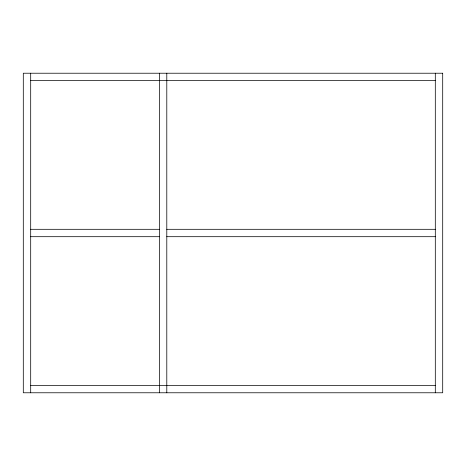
<?xml version="1.0" encoding="UTF-8"?>
<svg xmlns="http://www.w3.org/2000/svg" width="466" height="466" viewBox="0 0 466 466"><rect width="100%" height="100%" fill="white"/><g stroke="black" fill="none" stroke-linecap="round" stroke-linejoin="round"><path stroke-width="0.7" d="M30.692 80.618L435.308 80.618M30.581 229.307L159.407 229.307M166.793 229.307L435.419 229.307M30.581 236.693L159.407 236.693M166.793 236.693L435.419 236.693M30.692 385.382L435.308 385.382M435.308 73.226L435.308 392.774M166.793 73.226L166.793 392.774M159.407 73.226L159.407 392.774M30.692 73.226L30.692 392.774M442.7 73.226L23.3 73.226L23.3 392.774L442.7 392.774L442.7 73.226"/></g></svg>
